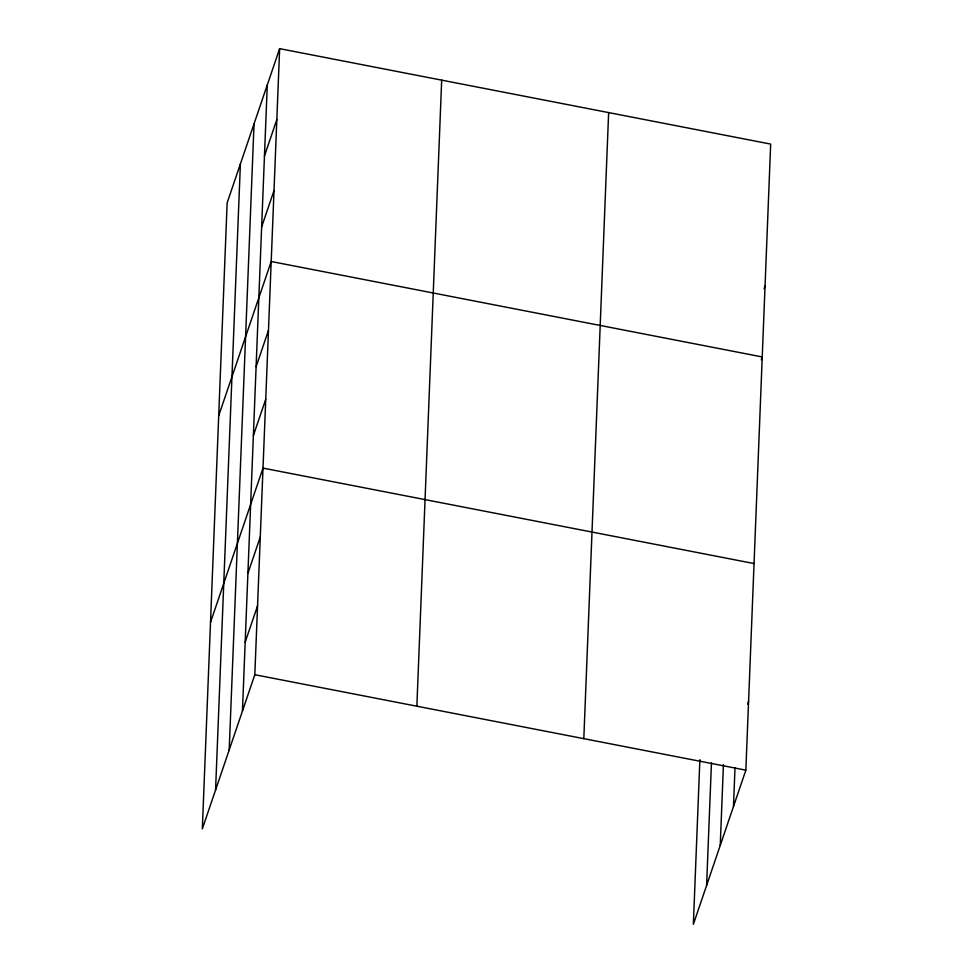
<?xml version="1.0" encoding="UTF-8"?>
<svg xmlns="http://www.w3.org/2000/svg" width="973" height="973" viewBox="0 0 973 973"><rect width="100%" height="100%" fill="white"/><g stroke="black" fill="none" stroke-linecap="round" stroke-linejoin="round"><path stroke-width="1.46" d="M215.568 790.015L240.392 163.963M229.202 749.952L254.038 123.887M242.447 711.056L267.271 85.004M279.64 48.65L227.147 202.846L202.323 828.911L254.817 674.715L279.64 48.65L770.677 144.089L745.853 770.154L693.36 924.35L699.879 759.67M416.858 706.203L441.681 80.139M583.812 738.653L608.636 112.588M706.593 885.454L711.458 762.698M720.239 845.391L723.438 764.547M733.472 806.495L735.016 767.575M264.461 155.948L276.831 119.606M261.64 226.904L274.021 190.562M218.706 415.714L271.199 261.506L762.236 356.945L761.287 359.742M256.106 366.724L268.475 330.382M253.369 435.588L265.738 399.246M210.521 622.306L263.014 468.11L754.039 563.549M247.908 573.328L260.278 536.974M245.172 642.192L257.553 605.851M764.097 288.786L765.046 286.001M747.629 704.075L748.578 701.278M254.817 674.715L745.853 770.154"/></g></svg>
